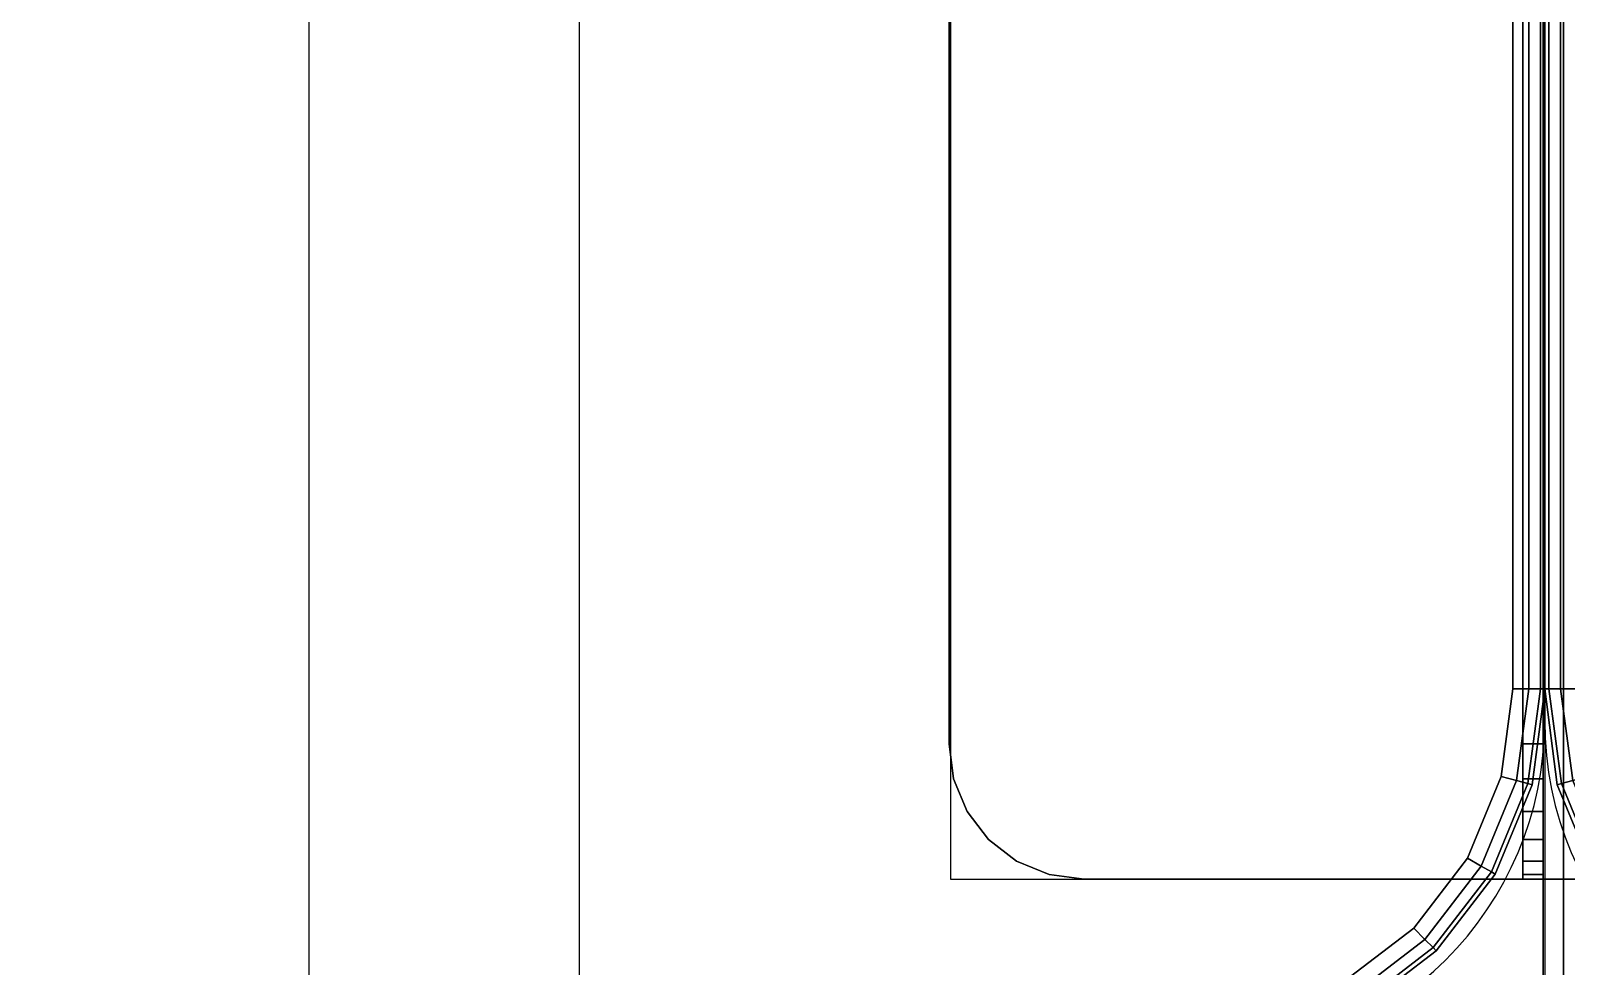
# Model space of a CAD drawing. Extents: x -170 to 1783, y -20 to 1205.
# Drawn here: x 1372.16 to 1377.84, y 283.73 to 287.19 of the extents above; entities that cross this region are included whole.
import ezdxf

# ---------------------------------------------------------------- set-up
doc = ezdxf.new("R2010")
doc.units = 0
doc.header["$LTSCALE"] = 96
doc.header["$MEASUREMENT"] = 0
for name, color, linetype in [('A-FURN-3-WKSF-BRACKET', 7, 'Continuous'), ('A-FURN-3-WKSF-TOP', 7, 'Continuous'), ('A-FURN-3-WKSF-TRIM', 7, 'Continuous'), ('A-FURN-P-WKSF', 7, 'Continuous'), ('A-FURN-P-WKSF-SUPPORT', 7, 'Continuous'), ('MAIN_ELECTRICAL', 7, 'Continuous'), ('MAIN_WKSURF', 7, 'Continuous'), ('MAIN_WRKSFC-SUPP', 7, 'Continuous'), ('SM', 7, 'Continuous')]:
    doc.layers.add(name, color=color, linetype=linetype)

# ---------------------------------------------------------------- blocks, each defined once
blk = doc.blocks.new('EC-WS-424-T')
at = {"layer": 'A-FURN-3-WKSF-TRIM', "color": 40, "linetype": 'Continuous'}
for points in [[(0, -22.632, 28.882), (0, -22.632, 27.868), (0, -1.368, 27.868), (0, -1.368, 28.882)], [(0.0158, -22.632, 28.941), (0, -22.632, 28.882), (0, -1.368, 28.882), (0.0158, -1.368, 28.941)], [(0, -22.632, 27.868), (0.0158, -22.632, 27.809), (0.0158, -1.368, 27.809), (0, -1.368, 27.868)], [(0.059, -22.632, 28.9842), (0.0158, -22.632, 28.941), (0.0158, -1.368, 28.941), (0.059, -1.368, 28.9842)], [(0.0158, -22.632, 27.809), (0.059, -22.632, 27.7658), (0.059, -1.368, 27.7658), (0.0158, -1.368, 27.809)], [(0.118, -22.632, 29), (0.059, -22.632, 28.9842), (0.059, -1.368, 28.9842), (0.118, -1.368, 29)], [(0.059, -22.632, 27.7658), (0.118, -22.632, 27.75), (0.118, -1.368, 27.75), (0.059, -1.368, 27.7658)], [(0.0619, -22.982, 28.941), (0.0466, -22.9861, 28.882), (0, -22.632, 28.882), (0.0158, -22.632, 28.941)], [(0.0466, -22.9861, 28.882), (0.0466, -22.9861, 27.868), (0, -22.632, 27.868), (0, -22.632, 28.882)], [(0.0466, -22.9861, 27.868), (0.0619, -22.982, 27.809), (0.0158, -22.632, 27.809), (0, -22.632, 27.868)], [(0.1036, -22.9708, 28.9842), (0.0619, -22.982, 28.941), (0.0158, -22.632, 28.941), (0.059, -22.632, 28.9842)], [(0.0619, -22.982, 27.809), (0.1036, -22.9708, 27.7658), (0.059, -22.632, 27.7658), (0.0158, -22.632, 27.809)], [(0.1606, -22.9555, 29), (0.1036, -22.9708, 28.9842), (0.059, -22.632, 28.9842), (0.118, -22.632, 29)], [(0.1036, -22.9708, 27.7658), (0.1606, -22.9555, 27.75), (0.118, -22.632, 27.75), (0.059, -22.632, 27.7658)], [(0.197, -23.3081, 28.941), (0.1833, -23.316, 28.882), (0.0466, -22.9861, 28.882), (0.0619, -22.982, 28.941)], [(0.1833, -23.316, 27.868), (0.197, -23.3081, 27.809), (0.0619, -22.982, 27.809), (0.0466, -22.9861, 27.868)], [(0.2344, -23.2865, 28.9842), (0.197, -23.3081, 28.941), (0.0619, -22.982, 28.941), (0.1036, -22.9708, 28.9842)], [(0.197, -23.3081, 27.809), (0.2344, -23.2865, 27.7658), (0.1036, -22.9708, 27.7658), (0.0619, -22.982, 27.809)], [(0.1833, -23.316, 28.882), (0.1833, -23.316, 27.868), (0.0466, -22.9861, 27.868), (0.0466, -22.9861, 28.882)]]:
    blk.add_3dface(points, dxfattribs=at)
at = {"layer": 'A-FURN-P-WKSF', "color": 7, "linetype": 'Continuous'}
blk.add_line((0, -1.25), (0, -22.75), dxfattribs=at)
blk.add_arc((1.25, -22.75), 1.25, 180, 270, dxfattribs=at)
blk = doc.blocks.new('EC-WYC-46-2424-T')
at = {"layer": 'A-FURN-3-WKSF-TOP', "color": 60, "linetype": 'Continuous'}
for points, invisible_edges in [([(0.743, -0.2855, 27.75), (0.743, -23.7145, 27.75), (1.0445, -23.8394, 27.75), (1.0445, -0.1606, 27.75)], 5), ([(0.743, -0.2855, 29), (1.0445, -0.1606, 29), (1.0445, -23.8394, 29), (0.743, -23.7145, 29)], 10), ([(1.368, -23.882, 27.75), (1.368, -0.118, 27.75), (1.0445, -0.1606, 27.75), (1.0445, -23.8394, 27.75)], 5), ([(1.368, -23.882, 29), (1.0445, -23.8394, 29), (1.0445, -0.1606, 29), (1.368, -0.118, 29)], 10), ([(19.9334, -0.118, 27.75), (1.368, -0.118, 27.75), (1.368, -23.882, 27.75), (13.78, -23.882, 27.75)], 10), ([(19.9334, -0.118, 29), (13.78, -23.882, 29), (1.368, -23.882, 29), (1.368, -0.118, 29)], 5), ([(0.743, -23.7145, 27.75), (0.743, -0.2855, 27.75), (0.4841, -0.4841, 27.75), (0.4841, -23.5159, 27.75)], 5), ([(0.743, -23.7145, 29), (0.4841, -23.5159, 29), (0.4841, -0.4841, 29), (0.743, -0.2855, 29)], 10), ([(0.2855, -0.743, 27.75), (0.2855, -23.257, 27.75), (0.4841, -23.5159, 27.75), (0.4841, -0.4841, 27.75)], 5), ([(0.2855, -0.743, 29), (0.4841, -0.4841, 29), (0.4841, -23.5159, 29), (0.2855, -23.257, 29)], 10), ([(0.2855, -23.257, 27.75), (0.2855, -0.743, 27.75), (0.1606, -1.0445, 27.75), (0.1606, -22.9555, 27.75)], 5), ([(0.2855, -23.257, 29), (0.1606, -22.9555, 29), (0.1606, -1.0445, 29), (0.2855, -0.743, 29)], 10), ([(0.118, -1.368, 27.75), (0.118, -22.632, 27.75), (0.1606, -22.9555, 27.75), (0.1606, -1.0445, 27.75)], 4), ([(0.118, -1.368, 29), (0.1606, -1.0445, 29), (0.1606, -22.9555, 29), (0.118, -22.632, 29)], 2)]:
    blk.add_3dface(points, dxfattribs=dict(at, invisible_edges=invisible_edges))
at = {"layer": 'A-FURN-3-WKSF-TRIM', "color": 40, "linetype": 'Continuous'}
for points in [[(0.4119, -0.4119, 28.941), (0.4007, -0.4007, 28.882), (0.684, -0.1833, 28.882), (0.6919, -0.197, 28.941)], [(0.4007, -0.4007, 28.882), (0.4007, -0.4007, 27.868), (0.684, -0.1833, 27.868), (0.684, -0.1833, 28.882)], [(0.4007, -0.4007, 27.868), (0.4119, -0.4119, 27.809), (0.6919, -0.197, 27.809), (0.684, -0.1833, 27.868)], [(0.4424, -0.4424, 28.9842), (0.4119, -0.4119, 28.941), (0.6919, -0.197, 28.941), (0.7135, -0.2344, 28.9842)], [(0.4119, -0.4119, 27.809), (0.4424, -0.4424, 27.7658), (0.7135, -0.2344, 27.7658), (0.6919, -0.197, 27.809)], [(0.4841, -0.4841, 29), (0.4424, -0.4424, 28.9842), (0.7135, -0.2344, 28.9842), (0.743, -0.2855, 29)], [(0.4424, -0.4424, 27.7658), (0.4841, -0.4841, 27.75), (0.743, -0.2855, 27.75), (0.7135, -0.2344, 27.7658)], [(0.197, -0.6919, 28.941), (0.1833, -0.684, 28.882), (0.4007, -0.4007, 28.882), (0.4119, -0.4119, 28.941)], [(0.1833, -0.684, 28.882), (0.1833, -0.684, 27.868), (0.4007, -0.4007, 27.868), (0.4007, -0.4007, 28.882)], [(0.1833, -0.684, 27.868), (0.197, -0.6919, 27.809), (0.4119, -0.4119, 27.809), (0.4007, -0.4007, 27.868)], [(0.2344, -0.7135, 28.9842), (0.197, -0.6919, 28.941), (0.4119, -0.4119, 28.941), (0.4424, -0.4424, 28.9842)], [(0.197, -0.6919, 27.809), (0.2344, -0.7135, 27.7658), (0.4424, -0.4424, 27.7658), (0.4119, -0.4119, 27.809)], [(0.2855, -0.743, 29), (0.2344, -0.7135, 28.9842), (0.4424, -0.4424, 28.9842), (0.4841, -0.4841, 29)], [(0.2344, -0.7135, 27.7658), (0.2855, -0.743, 27.75), (0.4841, -0.4841, 27.75), (0.4424, -0.4424, 27.7658)], [(0.0619, -1.018, 28.941), (0.0466, -1.0139, 28.882), (0.1833, -0.684, 28.882), (0.197, -0.6919, 28.941)], [(0.0466, -1.0139, 28.882), (0.0466, -1.0139, 27.868), (0.1833, -0.684, 27.868), (0.1833, -0.684, 28.882)], [(0.0466, -1.0139, 27.868), (0.0619, -1.018, 27.809), (0.197, -0.6919, 27.809), (0.1833, -0.684, 27.868)], [(0.1036, -1.0292, 28.9842), (0.0619, -1.018, 28.941), (0.197, -0.6919, 28.941), (0.2344, -0.7135, 28.9842)], [(0.0619, -1.018, 27.809), (0.1036, -1.0292, 27.7658), (0.2344, -0.7135, 27.7658), (0.197, -0.6919, 27.809)], [(0.1606, -1.0445, 29), (0.1036, -1.0292, 28.9842), (0.2344, -0.7135, 28.9842), (0.2855, -0.743, 29)], [(0.1036, -1.0292, 27.7658), (0.1606, -1.0445, 27.75), (0.2855, -0.743, 27.75), (0.2344, -0.7135, 27.7658)], [(0.0158, -1.368, 28.941), (0, -1.368, 28.882), (0.0466, -1.0139, 28.882), (0.0619, -1.018, 28.941)], [(0, -1.368, 28.882), (0, -1.368, 27.868), (0.0466, -1.0139, 27.868), (0.0466, -1.0139, 28.882)], [(0, -1.368, 27.868), (0.0158, -1.368, 27.809), (0.0619, -1.018, 27.809), (0.0466, -1.0139, 27.868)], [(0.059, -1.368, 28.9842), (0.0158, -1.368, 28.941), (0.0619, -1.018, 28.941), (0.1036, -1.0292, 28.9842)], [(0.0158, -1.368, 27.809), (0.059, -1.368, 27.7658), (0.1036, -1.0292, 27.7658), (0.0619, -1.018, 27.809)], [(0.118, -1.368, 29), (0.059, -1.368, 28.9842), (0.1036, -1.0292, 28.9842), (0.1606, -1.0445, 29)], [(0.059, -1.368, 27.7658), (0.118, -1.368, 27.75), (0.1606, -1.0445, 27.75), (0.1036, -1.0292, 27.7658)], [(0, -22.632, 28.882), (0, -22.632, 27.868), (0, -1.368, 27.868), (0, -1.368, 28.882)], [(0.0158, -22.632, 28.941), (0, -22.632, 28.882), (0, -1.368, 28.882), (0.0158, -1.368, 28.941)], [(0, -22.632, 27.868), (0.0158, -22.632, 27.809), (0.0158, -1.368, 27.809), (0, -1.368, 27.868)], [(0.059, -22.632, 28.9842), (0.0158, -22.632, 28.941), (0.0158, -1.368, 28.941), (0.059, -1.368, 28.9842)], [(0.0158, -22.632, 27.809), (0.059, -22.632, 27.7658), (0.059, -1.368, 27.7658), (0.0158, -1.368, 27.809)], [(0.118, -22.632, 29), (0.059, -22.632, 28.9842), (0.059, -1.368, 28.9842), (0.118, -1.368, 29)], [(0.059, -22.632, 27.7658), (0.118, -22.632, 27.75), (0.118, -1.368, 27.75), (0.059, -1.368, 27.7658)]]:
    blk.add_3dface(points, dxfattribs=at)
at = {"layer": 'A-FURN-P-WKSF', "color": 7, "linetype": 'Continuous'}
blk.add_line((0, -1.25), (0, -22.75), dxfattribs=at)
blk.add_arc((1.25, -1.25), 1.25, 90, 180, dxfattribs=at)
blk = doc.blocks.new('EC-PRD-3-1')
at = {"layer": 'SM', "color": 60, "linetype": 'Continuous'}
for p, q in [((-0.4832, -0.1013), (-0.4832, -8.1013)), ((0.5168, -0.1013), (0.5168, -8.1013))]:
    blk.add_line(p, q, dxfattribs=at)
blk = doc.blocks.new('EC-JUS-CANT-SHD-CR')
at = {"layer": 'A-FURN-3-WKSF-BRACKET', "color": 30, "linetype": 'Continuous'}
for points in [[(0.0055, -0.665, 19.5), (0.0055, 0, 19.5), (-0.0695, 0, 19.5), (-0.0695, -0.665, 19.5)], [(-0.0695, -0.665, 28.425), (-0.0695, 0, 28.425), (0.0055, 0, 28.425), (0.0055, -0.665, 28.425)], [(-0.0695, -0.665, 28.425), (-1.6145, -0.665, 28.425), (-1.6145, -0.665, 28.5), (0.0055, -0.665, 28.5)], [(-1.6145, -15.915, 28.425), (-1.6145, -0.665, 28.425), (-0.0695, -0.665, 28.425), (-0.0695, -15.915, 28.425)], [(-1.6145, -0.665, 28.5), (-1.6145, -15.915, 28.5), (0.0055, -15.915, 28.5), (0.0055, -0.665, 28.5)], [(-0.4945, -0.665, 19.5), (-0.0695, -0.665, 19.5), (-0.0695, -0.665, 19.575), (-0.4945, -0.665, 19.575)], [(-0.0695, -0.665, 19.575), (-0.0695, -15.915, 27.987), (-0.4945, -15.915, 27.987), (-0.4945, -0.665, 19.575)], [(-0.0695, -15.915, 27.912), (-0.0695, -0.665, 19.5), (-0.4945, -0.665, 19.5), (-0.4945, -15.915, 27.912)], [(0.0055, -15.915, 27.912), (0.0055, -0.665, 19.5), (-0.0695, -0.665, 19.5), (-0.0695, -15.915, 27.912)], [(0.0055, -0.665, 28.5), (0.0055, -15.915, 28.5), (-0.0695, -15.915, 28.425), (-0.0695, -0.665, 28.425)], [(1.7015, -0.665, 28.425), (1.7015, -0.665, 28.5), (0.0055, -0.665, 28.5), (0.0805, -0.665, 28.425)], [(0.0805, -0.665, 27.625), (0.0805, -0.665, 28.425), (0.0055, -0.665, 28.5), (0.0055, -0.665, 27.625)], [(0.0055, -0.665, 27.625), (0.0055, -0.682, 27.4956), (0.0805, -0.682, 27.4956), (0.0805, -0.665, 27.625)], [(1.7015, -0.665, 28.425), (1.8309, -0.682, 28.425), (1.8309, -0.682, 28.5), (1.7015, -0.665, 28.5)], [(0.0055, -0.682, 27.4956), (0.0055, -0.732, 27.375), (0.0805, -0.732, 27.375), (0.0805, -0.682, 27.4956)], [(0.0055, -0.732, 27.375), (0.0055, -0.8114, 27.2714), (0.0805, -0.8114, 27.2714), (0.0805, -0.732, 27.375)], [(1.8309, -0.682, 28.425), (1.9515, -0.732, 28.425), (1.9515, -0.732, 28.5), (1.8309, -0.682, 28.5)], [(1.9515, -0.732, 28.425), (2.0551, -0.8114, 28.425), (2.0551, -0.8114, 28.5), (1.9515, -0.732, 28.5)], [(0.0055, -0.8114, 27.2714), (0.0055, -0.915, 27.192), (0.0805, -0.915, 27.192), (0.0805, -0.8114, 27.2714)], [(2.0551, -0.8114, 28.425), (2.1345, -0.915, 28.425), (2.1345, -0.915, 28.5), (2.0551, -0.8114, 28.5)], [(0.0055, -0.915, 27.192), (0.0055, -1.0356, 27.142), (0.0805, -1.0356, 27.142), (0.0805, -0.915, 27.192)], [(2.1345, -0.915, 28.425), (2.1845, -1.0356, 28.425), (2.1845, -1.0356, 28.5), (2.1345, -0.915, 28.5)], [(0.0055, -1.0356, 27.142), (0.0055, -1.165, 27.125), (0.0805, -1.165, 27.125), (0.0805, -1.0356, 27.142)], [(2.1845, -1.0356, 28.425), (2.2015, -1.165, 28.425), (2.2015, -1.165, 28.5), (2.1845, -1.0356, 28.5)], [(0.0805, -1.165, 27.125), (0.0055, -1.165, 27.125), (0.0055, -6.473, 27.125), (0.0805, -6.473, 27.125)], [(2.2015, -1.165, 28.5), (2.2015, -1.165, 28.425), (2.2015, -6.473, 28.425), (2.2015, -6.473, 28.5)]]:
    blk.add_3dface(points, dxfattribs=at)
for points, invisible_edges in [([(-0.0695, -0.665, 28.425), (-0.0695, -0.665, 19.5), (-0.0695, 0, 19.5)], 13), ([(-0.0695, 0, 19.5), (-0.0695, 0, 28.425), (-0.0695, -0.665, 28.425)], 12), ([(0.0055, -0.665, 28.5), (0.0055, 0, 19.5), (0.0055, -0.665, 19.5)], 13), ([(0.0055, 0, 28.425), (0.0055, 0, 19.5), (0.0055, -0.665, 28.425)], 2), ([(-0.0695, -2.8617, 26.9955), (-0.0695, -2.8424, 26.9899), (-0.0695, -2.8238, 26.9823), (-0.0695, -0.665, 28.425)], 12), ([(-0.0695, -2.9017, 27), (-0.0695, -2.8816, 26.9989), (-0.0695, -2.8617, 26.9955), (-0.0695, -0.665, 28.425)], 12), ([(-0.0695, -15.915, 27.912), (-0.0695, -3.9302, 27), (-0.0695, -2.9017, 27), (-0.0695, -0.665, 28.425)], 13), ([(-0.0695, -0.665, 19.5), (-0.0695, -1.427, 24.6003), (-0.0695, -4.0422, 26.6791), (-0.0695, -15.915, 27.912)], 5), ([(-0.0695, -0.665, 28.425), (-0.0695, -1.135, 25.5588), (-0.0695, -1.135, 24.7412), (-0.0695, -0.665, 19.5)], 13), ([(-0.0695, -1.3014, 24.5617), (-0.0695, -1.3678, 24.5691), (-0.0695, -1.427, 24.6003), (-0.0695, -0.665, 19.5)], 12), ([(-0.0695, -1.183, 24.6189), (-0.0695, -1.2368, 24.5791), (-0.0695, -1.3014, 24.5617), (-0.0695, -0.665, 19.5)], 12), ([(-0.0695, -1.135, 24.7412), (-0.0695, -1.1474, 24.6755), (-0.0695, -1.183, 24.6189), (-0.0695, -0.665, 19.5)], 12), ([(-0.0695, -2.8238, 26.9823), (-0.0695, -2.8061, 26.9725), (-0.0695, -2.7897, 26.9609), (-0.0695, -0.665, 28.425)], 12), ([(-0.0695, -1.143, 25.6119), (-0.0695, -1.137, 25.5857), (-0.0695, -1.135, 25.5588), (-0.0695, -0.665, 28.425)], 12), ([(-0.0695, -1.1664, 25.6603), (-0.0695, -1.1529, 25.637), (-0.0695, -1.143, 25.6119), (-0.0695, -0.665, 28.425)], 12), ([(-0.0695, -1.203, 25.6997), (-0.0695, -1.1832, 25.6814), (-0.0695, -1.1664, 25.6603), (-0.0695, -0.665, 28.425)], 12), ([(-0.0695, -15.915, 28.425), (-0.0695, -15.915, 27.912), (-0.0695, -0.665, 28.425)], 2), ([(-0.0695, -2.7897, 26.9609), (-0.0695, -1.203, 25.6997), (-0.0695, -0.665, 28.425)], 14), ([(0.0055, -2.9017, 27), (0.0055, -0.665, 28.5), (0.0055, -2.8617, 26.9955), (0.0055, -2.8816, 26.9989)], 3), ([(0.0055, -2.8617, 26.9955), (0.0055, -0.665, 28.5), (0.0055, -2.8238, 26.9823), (0.0055, -2.8424, 26.9899)], 3), ([(0.0055, -0.665, 19.5), (0.0055, -15.915, 27.912), (0.0055, -4.0422, 26.6791), (0.0055, -1.427, 24.6003)], 10), ([(0.0055, -15.915, 27.912), (0.0055, -0.665, 28.5), (0.0055, -2.9017, 27), (0.0055, -3.9302, 27)], 11), ([(0.0055, -0.665, 28.5), (0.0055, -0.665, 19.5), (0.0055, -1.135, 24.7412), (0.0055, -1.135, 25.5588)], 11), ([(0.0055, -1.135, 24.7412), (0.0055, -0.665, 19.5), (0.0055, -1.183, 24.6189), (0.0055, -1.1474, 24.6755)], 3), ([(0.0055, -1.183, 24.6189), (0.0055, -0.665, 19.5), (0.0055, -1.3014, 24.5617), (0.0055, -1.2368, 24.5791)], 3), ([(0.0055, -1.3014, 24.5617), (0.0055, -0.665, 19.5), (0.0055, -1.427, 24.6003), (0.0055, -1.3678, 24.5691)], 3), ([(0.0055, -2.8238, 26.9823), (0.0055, -0.665, 28.5), (0.0055, -2.7897, 26.9609), (0.0055, -2.8061, 26.9725)], 3), ([(0.0055, -1.143, 25.6119), (0.0055, -0.665, 28.5), (0.0055, -1.135, 25.5588), (0.0055, -1.137, 25.5857)], 3), ([(0.0055, -1.1664, 25.6603), (0.0055, -0.665, 28.5), (0.0055, -1.143, 25.6119), (0.0055, -1.1529, 25.637)], 3), ([(0.0055, -1.203, 25.6997), (0.0055, -0.665, 28.5), (0.0055, -1.1664, 25.6603), (0.0055, -1.1832, 25.6814)], 3), ([(0.0055, -15.915, 28.5), (0.0055, -0.665, 28.5), (0.0055, -15.915, 27.912)], 2), ([(0.0055, -2.7897, 26.9609), (0.0055, -0.665, 28.5), (0.0055, -1.203, 25.6997)], 3), ([(0.0055, -0.665, 28.5), (1.7015, -0.665, 28.5), (1.7015, -6.973, 28.5), (0.0055, -6.973, 28.5)], 2), ([(1.7015, -6.973, 28.425), (1.7015, -0.665, 28.425), (0.0805, -0.665, 28.425), (0.0805, -6.973, 28.425)], 1), ([(0.0805, -0.665, 28.425), (0.0805, -0.665, 27.625), (0.0805, -6.973, 27.625), (0.0805, -6.973, 28.425)], 2), ([(0.0805, -0.665, 27.625), (0.0805, -0.682, 27.4956), (0.0805, -6.956, 27.4956), (0.0805, -6.973, 27.625)], 10), ([(1.7015, -0.665, 28.5), (1.8309, -0.682, 28.5), (1.8309, -6.956, 28.5), (1.7015, -6.973, 28.5)], 10), ([(1.7015, -6.973, 28.425), (1.8309, -6.956, 28.425), (1.8309, -0.682, 28.425), (1.7015, -0.665, 28.425)], 10), ([(0.0805, -0.682, 27.4956), (0.0805, -0.732, 27.375), (0.0805, -6.906, 27.375), (0.0805, -6.956, 27.4956)], 10), ([(0.0805, -0.732, 27.375), (0.0805, -0.8114, 27.2714), (0.0805, -6.8266, 27.2714), (0.0805, -6.906, 27.375)], 10), ([(1.8309, -0.682, 28.5), (1.9515, -0.732, 28.5), (1.9515, -6.906, 28.5), (1.8309, -6.956, 28.5)], 10), ([(1.8309, -6.956, 28.425), (1.9515, -6.906, 28.425), (1.9515, -0.732, 28.425), (1.8309, -0.682, 28.425)], 10), ([(1.9515, -0.732, 28.5), (2.0551, -0.8114, 28.5), (2.0551, -6.8266, 28.5), (1.9515, -6.906, 28.5)], 10), ([(1.9515, -6.906, 28.425), (2.0551, -6.8266, 28.425), (2.0551, -0.8114, 28.425), (1.9515, -0.732, 28.425)], 10), ([(0.0805, -0.8114, 27.2714), (0.0805, -0.915, 27.192), (0.0805, -6.723, 27.192), (0.0805, -6.8266, 27.2714)], 10), ([(2.0551, -0.8114, 28.5), (2.1345, -0.915, 28.5), (2.1345, -6.723, 28.5), (2.0551, -6.8266, 28.5)], 10), ([(2.0551, -6.8266, 28.425), (2.1345, -6.723, 28.425), (2.1345, -0.915, 28.425), (2.0551, -0.8114, 28.425)], 10), ([(0.0805, -0.915, 27.192), (0.0805, -1.0356, 27.142), (0.0805, -6.6024, 27.142), (0.0805, -6.723, 27.192)], 10), ([(2.1345, -0.915, 28.5), (2.1845, -1.0356, 28.5), (2.1845, -6.6024, 28.5), (2.1345, -6.723, 28.5)], 10), ([(2.1345, -6.723, 28.425), (2.1845, -6.6024, 28.425), (2.1845, -1.0356, 28.425), (2.1345, -0.915, 28.425)], 10), ([(0.0805, -1.0356, 27.142), (0.0805, -1.165, 27.125), (0.0805, -6.473, 27.125), (0.0805, -6.6024, 27.142)], 8), ([(2.1845, -1.0356, 28.5), (2.2015, -1.165, 28.5), (2.2015, -6.473, 28.5), (2.1845, -6.6024, 28.5)], 8), ([(2.1845, -6.6024, 28.425), (2.2015, -6.473, 28.425), (2.2015, -1.165, 28.425), (2.1845, -1.0356, 28.425)], 8), ([(0.0055, -1.135, 25.5588), (0.0055, -1.135, 24.7412), (-0.0695, -1.135, 24.7412), (-0.0695, -1.135, 25.5588)], 10), ([(-0.0695, -1.135, 24.7412), (0.0055, -1.135, 24.7412), (0.0055, -1.1474, 24.6755), (-0.0695, -1.1474, 24.6755)], 5), ([(0.0055, -1.137, 25.5857), (0.0055, -1.135, 25.5588), (-0.0695, -1.135, 25.5588), (-0.0695, -1.137, 25.5857)], 10), ([(0.0055, -1.143, 25.6119), (0.0055, -1.137, 25.5857), (-0.0695, -1.137, 25.5857), (-0.0695, -1.143, 25.6119)], 10), ([(0.0055, -1.1529, 25.637), (0.0055, -1.143, 25.6119), (-0.0695, -1.143, 25.6119), (-0.0695, -1.1529, 25.637)], 10), ([(-0.0695, -1.1474, 24.6755), (0.0055, -1.1474, 24.6755), (0.0055, -1.183, 24.6189), (-0.0695, -1.183, 24.6189)], 5), ([(0.0055, -1.1664, 25.6603), (0.0055, -1.1529, 25.637), (-0.0695, -1.1529, 25.637), (-0.0695, -1.1664, 25.6603)], 10), ([(0.0055, -1.1832, 25.6814), (0.0055, -1.1664, 25.6603), (-0.0695, -1.1664, 25.6603), (-0.0695, -1.1832, 25.6814)], 10), ([(-0.0695, -1.183, 24.6189), (0.0055, -1.183, 24.6189), (0.0055, -1.2368, 24.5791), (-0.0695, -1.2368, 24.5791)], 5), ([(0.0055, -1.203, 25.6997), (0.0055, -1.1832, 25.6814), (-0.0695, -1.1832, 25.6814), (-0.0695, -1.203, 25.6997)], 10), ([(0.0055, -2.7897, 26.9609), (0.0055, -1.203, 25.6997), (-0.0695, -1.203, 25.6997), (-0.0695, -2.7897, 26.9609)], 10), ([(-0.0695, -1.2368, 24.5791), (0.0055, -1.2368, 24.5791), (0.0055, -1.3014, 24.5617), (-0.0695, -1.3014, 24.5617)], 5), ([(-0.0695, -1.3014, 24.5617), (0.0055, -1.3014, 24.5617), (0.0055, -1.3678, 24.5691), (-0.0695, -1.3678, 24.5691)], 5), ([(-0.0695, -1.3678, 24.5691), (0.0055, -1.3678, 24.5691), (0.0055, -1.427, 24.6003), (-0.0695, -1.427, 24.6003)], 5), ([(0.0055, -1.427, 24.6003), (0.0055, -4.0422, 26.6791), (-0.0695, -4.0422, 26.6791), (-0.0695, -1.427, 24.6003)], 10), ([(0.0055, -2.8061, 26.9725), (0.0055, -2.7897, 26.9609), (-0.0695, -2.7897, 26.9609), (-0.0695, -2.8061, 26.9725)], 10), ([(0.0055, -2.8238, 26.9823), (0.0055, -2.8061, 26.9725), (-0.0695, -2.8061, 26.9725), (-0.0695, -2.8238, 26.9823)], 10), ([(0.0055, -2.8424, 26.9899), (0.0055, -2.8238, 26.9823), (-0.0695, -2.8238, 26.9823), (-0.0695, -2.8424, 26.9899)], 10), ([(0.0055, -2.8617, 26.9955), (0.0055, -2.8424, 26.9899), (-0.0695, -2.8424, 26.9899), (-0.0695, -2.8617, 26.9955)], 10), ([(0.0055, -2.8816, 26.9989), (0.0055, -2.8617, 26.9955), (-0.0695, -2.8617, 26.9955), (-0.0695, -2.8816, 26.9989)], 10), ([(0.0055, -2.9017, 27), (0.0055, -2.8816, 26.9989), (-0.0695, -2.8816, 26.9989), (-0.0695, -2.9017, 27)], 10), ([(0.0055, -3.9302, 27), (0.0055, -2.9017, 27), (-0.0695, -2.9017, 27), (-0.0695, -3.9302, 27)], 10)]:
    blk.add_3dface(points, dxfattribs=dict(at, invisible_edges=invisible_edges))
at = {"layer": 'A-FURN-P-WKSF-SUPPORT', "color": 212, "linetype": 'Continuous'}
for p, q in [((0, -15.915), (0, 0)), ((2.196, -0.665), (-1.62, -0.665)), ((2.196, -6.906), (2.196, -0.665))]:
    blk.add_line(p, q, dxfattribs=at)

msp = doc.modelspace()

# ---------------------------------------------------------------- block references
at = {"layer": 'MAIN_ELECTRICAL', "color": 47, "linetype": 'Continuous', "rotation": 180}
msp.add_blockref('EC-PRD-3-1', (1373.70988, 283.38505), dxfattribs=at)
at = {"layer": 'MAIN_WKSURF', "color": 47, "linetype": 'Continuous', "rotation": 180}
msp.add_blockref('EC-WYC-46-2424-T', (1377.75988, 283.38505), dxfattribs=at)
at = {"layer": 'MAIN_WKSURF', "color": 47, "linetype": 'Continuous'}
msp.add_blockref('EC-WS-424-T', (1377.75988, 307.38505), dxfattribs=at)
at = {"layer": 'MAIN_WRKSFC-SUPP', "color": 47, "linetype": 'Continuous', "rotation": 180}
msp.add_blockref('EC-JUS-CANT-SHD-CR', (1377.75988, 283.38505), dxfattribs=at)

doc.saveas('drawing.dxf')
